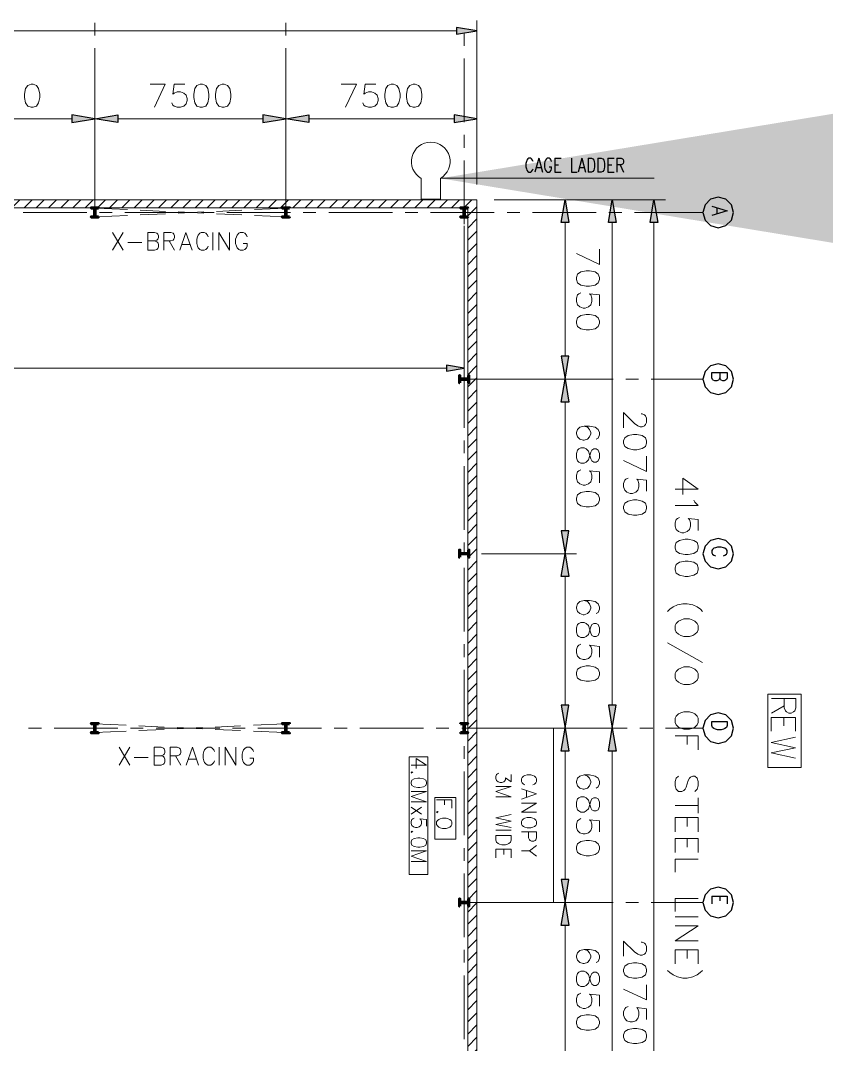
# Model space of a CAD drawing. Header units: millimetres. Extents: x 656141 to 1304589, y -54663 to 110742.
# Drawn here: x 1169545.4 to 1169603.7, y -13967 to -13892.9 of the extents above; entities that cross this region are included whole.
import ezdxf

# ---------------------------------------------------------------- set-up
doc = ezdxf.new("R2010")
doc.units = ezdxf.units.MM
doc.header["$LTSCALE"] = 0.35
doc.header["$MEASUREMENT"] = 0
doc.linetypes.add('CONTIN', pattern=[0, 0, 0])
doc.layers.get('0').update_dxf_attribs({"linetype": 'CONTIN'})
doc.styles.add('SIMPLEX', font='simplex.shx', dxfattribs={"width": 0.8})
doc.dimstyles.new('FOR D', dxfattribs={"dimscale": 114, "dimtxt": 2, "dimasz": 2, "dimexe": 1, "dimexo": 1, "dimgap": 1, "dimtad": 1, "dimdec": 0, "dimzin": 0, "dimdsep": 46, "dimtxsty": 'SIMPLEX', "dimcen": 1, "dimclrd": 6, "dimclre": 6, "dimclrt": 7, "dimadec": 0, "dimazin": 0, "dimtfac": 1, "dimtdec": 0, "dimtofl": 0, "dimtmove": 0, "dimatfit": 3, "dimfxl": 1, "dimtolj": 1, "dimtzin": 0, "dimlwd": 0, "dimlwe": 0, "dimarcsym": 1})

# ---------------------------------------------------------------- blocks, each defined once
blk = doc.blocks.new('5555')
at = {"color": 0, "ltscale": 0.1}
blk.add_line((1167049, -13571), (1167049, -14021), dxfattribs=at)
at = {"lineweight": 0}
for points in [[(1167542, -13571), (1167049, -13571)], [(1167542, -14021), (1167049, -14021)]]:
    blk.add_lwpolyline(points, dxfattribs=at)
at = {"color": 7, "lineweight": 0}
blk.add_arc((1167937, -13796), 455, 209.6371, 150.3629, dxfattribs=at)

msp = doc.modelspace()

# ---------------------------------------------------------------- hatches: boundary and pattern name
for points in [[(1169576.936, -13893.388), (1169576.936, -13893.88), (1169578.41, -13893.634)], [(1169549.103, -13899.717), (1169549.103, -13900.27), (1169550.762, -13899.994)], [(1169552.421, -13899.717), (1169552.421, -13900.27), (1169550.762, -13899.994)], [(1169562.927, -13899.717), (1169562.927, -13900.27), (1169564.586, -13899.994)], [(1169566.245, -13899.717), (1169566.245, -13900.27), (1169564.586, -13899.994)], [(1169576.751, -13899.717), (1169576.751, -13900.27), (1169578.41, -13899.994)], [(1169585.058, -13907.516), (1169584.505, -13907.516), (1169584.782, -13905.857)], [(1169588.472, -13907.516), (1169587.919, -13907.516), (1169588.196, -13905.857)], [(1169591.492, -13907.516), (1169590.939, -13907.516), (1169591.215, -13905.857)], [(1169585.058, -13917.193), (1169584.505, -13917.193), (1169584.782, -13918.852)], [(1169576.198, -13917.842), (1169576.198, -13918.272), (1169577.488, -13918.057)], [(1169585.058, -13920.511), (1169584.505, -13920.511), (1169584.782, -13918.852)], [(1169585.058, -13929.819), (1169584.505, -13929.819), (1169584.782, -13931.478)], [(1169585.058, -13933.137), (1169584.505, -13933.137), (1169584.782, -13931.478)], [(1169585.058, -13942.445), (1169584.505, -13942.445), (1169584.782, -13944.104)], [(1169588.472, -13942.445), (1169587.919, -13942.445), (1169588.196, -13944.104)], [(1169585.058, -13945.763), (1169584.505, -13945.763), (1169584.782, -13944.104)], [(1169588.472, -13945.763), (1169587.919, -13945.763), (1169588.196, -13944.104)], [(1169585.058, -13955.071), (1169584.505, -13955.071), (1169584.782, -13956.73)], [(1169585.058, -13958.389), (1169584.505, -13958.389), (1169584.782, -13956.73)]]:
    msp.add_hatch(color=3).paths.add_polyline_path(points)
at = {"linetype": 'Continuous', "lineweight": 5}
h = msp.add_hatch(dxfattribs=at)
h.set_pattern_fill('ANSI31', color=1, scale=5)
h.set_pattern_definition([(45, (-9.3609, 21.41405), (-0.44194173824, 0.44194173824), [])])
h.paths.add_polyline_path([(1169412.521, -13905.857), (1169578.41, -13905.857), (1169578.41, -13982.351), (1169346.165, -13982.351), (1169346.165, -13942.722), (1169412.521, -13942.722)])
h.paths.add_polyline_path([(1169413.182, -13906.436), (1169577.749, -13906.436), (1169577.749, -13981.772), (1169346.826, -13981.772), (1169346.826, -13943.762), (1169413.182, -13943.762)], flags=16)

# ---------------------------------------------------------------- linework, layer by layer
at = {"color": 8, "linetype": 'Continuous', "lineweight": 9}
for p, q in [((1169550.762, -13893.049), (1169550.762, -13893.971)), ((1169564.586, -13893.049), (1169564.586, -13893.971)), ((1169577.488, -13893.799), (1169577.488, -13894.721)), ((1169550.762, -13894.892), (1169550.762, -13899.5)), ((1169564.586, -13894.892), (1169564.586, -13899.5)), ((1169577.488, -13895.643), (1169577.488, -13900.251)), ((1169550.762, -13900.422), (1169550.762, -13901.343)), ((1169564.586, -13900.422), (1169564.586, -13901.343)), ((1169577.488, -13901.172), (1169577.488, -13902.094)), ((1169550.762, -13902.265), (1169550.762, -13907.121)), ((1169564.586, -13902.265), (1169564.586, -13907.121)), ((1169577.488, -13903.015), (1169577.488, -13907.623)), ((1169545.565, -13906.779), (1169550.173, -13906.779)), ((1169551.095, -13906.779), (1169552.017, -13906.779)), ((1169552.938, -13906.779), (1169557.546, -13906.779)), ((1169558.468, -13906.779), (1169559.39, -13906.779)), ((1169560.311, -13906.779), (1169564.919, -13906.779)), ((1169565.841, -13906.779), (1169566.762, -13906.779)), ((1169567.684, -13906.779), (1169572.292, -13906.779)), ((1169573.214, -13906.779), (1169574.135, -13906.779)), ((1169575.057, -13906.779), (1169579.665, -13906.779)), ((1169580.587, -13906.779), (1169581.508, -13906.779)), ((1169582.43, -13906.779), (1169587.038, -13906.779)), ((1169587.959, -13906.779), (1169588.881, -13906.779)), ((1169589.803, -13906.779), (1169594.763, -13906.779)), ((1169577.488, -13908.545), (1169577.488, -13909.467)), ((1169577.488, -13910.388), (1169577.488, -13914.996)), ((1169577.488, -13915.918), (1169577.488, -13916.84)), ((1169577.488, -13917.761), (1169577.488, -13922.369)), ((1169577.146, -13918.852), (1169580.886, -13918.852)), ((1169581.807, -13918.852), (1169582.729, -13918.852)), ((1169583.65, -13918.852), (1169588.258, -13918.852)), ((1169589.18, -13918.852), (1169590.102, -13918.852)), ((1169591.023, -13918.852), (1169594.763, -13918.852)), ((1169577.488, -13923.291), (1169577.488, -13924.212)), ((1169577.488, -13925.134), (1169577.488, -13929.742)), ((1169577.488, -13930.664), (1169577.488, -13931.585)), ((1169577.488, -13932.507), (1169577.488, -13937.115)), ((1169577.488, -13938.037), (1169577.488, -13938.958)), ((1169577.488, -13939.88), (1169577.488, -13944.488)), ((1169564.586, -13943.762), (1169564.586, -13944.447)), ((1169577.488, -13945.409), (1169577.488, -13946.331)), ((1169577.488, -13947.253), (1169577.488, -13951.861)), ((1169577.488, -13952.782), (1169577.488, -13953.704)), ((1169577.488, -13954.626), (1169577.488, -13959.234)), ((1169577.146, -13956.73), (1169580.886, -13956.73)), ((1169581.807, -13956.73), (1169582.729, -13956.73)), ((1169583.65, -13956.73), (1169588.258, -13956.73)), ((1169589.18, -13956.73), (1169590.102, -13956.73)), ((1169591.023, -13956.73), (1169594.763, -13956.73)), ((1169577.488, -13960.155), (1169577.488, -13961.077)), ((1169577.488, -13961.998), (1169577.488, -13966.606))]:
    msp.add_line(p, q, dxfattribs=at)
at = {"color": 3, "linetype": 'Continuous', "lineweight": 5}
for p, q in [((1169578.41, -13904.751), (1169578.41, -13892.897)), ((1169576.936, -13893.634), (1169413.995, -13893.633)), ((1169550.762, -13905.535), (1169550.762, -13899.164)), ((1169550.762, -13905.535), (1169550.762, -13899.164)), ((1169564.586, -13905.535), (1169564.586, -13899.164)), ((1169564.586, -13905.535), (1169564.586, -13899.164)), ((1169578.41, -13904.613), (1169578.41, -13899.164)), ((1169549.103, -13899.994), (1169538.597, -13899.994)), ((1169562.927, -13899.994), (1169552.421, -13899.994)), ((1169576.751, -13899.994), (1169566.245, -13899.994)), ((1169579.654, -13905.857), (1169585.611, -13905.857)), ((1169579.654, -13905.857), (1169592.045, -13905.857)), ((1169579.654, -13905.857), (1169589.025, -13905.857)), ((1169577.488, -13907.747), (1169577.488, -13918.702)), ((1169584.782, -13907.516), (1169584.782, -13917.193)), ((1169588.196, -13907.516), (1169588.196, -13942.445)), ((1169591.215, -13980.692), (1169591.215, -13907.516)), ((1169576.198, -13918.057), (1169516.003, -13918.057)), ((1169578.733, -13918.852), (1169585.611, -13918.852)), ((1169578.733, -13918.852), (1169585.611, -13918.852)), ((1169584.782, -13920.511), (1169584.782, -13929.819)), ((1169578.733, -13931.478), (1169585.611, -13931.478)), ((1169578.733, -13931.478), (1169585.611, -13931.478)), ((1169584.782, -13933.137), (1169584.782, -13942.445)), ((1169578.733, -13944.104), (1169585.611, -13944.104)), ((1169578.733, -13944.104), (1169585.611, -13944.104)), ((1169579.654, -13944.104), (1169589.025, -13944.104)), ((1169579.654, -13944.104), (1169589.025, -13944.104)), ((1169584.782, -13945.763), (1169584.782, -13955.071)), ((1169588.196, -13945.763), (1169588.196, -13980.692)), ((1169578.733, -13956.73), (1169585.611, -13956.73)), ((1169578.733, -13956.73), (1169585.611, -13956.73)), ((1169584.782, -13958.389), (1169584.782, -13967.697))]:
    msp.add_line(p, q, dxfattribs=at)
at = {"color": 7, "linetype": 'Continuous', "lineweight": 5}
for p, q in [((1169412.521, -13905.857), (1169578.41, -13905.857)), ((1169578.41, -13905.857), (1169578.41, -13982.351))]:
    msp.add_line(p, q, dxfattribs=at)
at = {"color": 4, "linetype": 'Continuous', "lineweight": 5}
for p, q in [((1169553.117, -13906.572), (1169550.854, -13906.467)), ((1169562.323, -13906.572), (1169564.586, -13906.467)), ((1169550.854, -13907.106), (1169553.117, -13907.001)), ((1169555.879, -13906.701), (1169554.038, -13906.615)), ((1169554.038, -13906.958), (1169555.879, -13906.872)), ((1169556.799, -13906.829), (1169558.641, -13906.744)), ((1169558.641, -13906.829), (1169556.799, -13906.744)), ((1169559.561, -13906.701), (1169561.402, -13906.615)), ((1169561.402, -13906.958), (1169559.561, -13906.872)), ((1169564.586, -13907.106), (1169562.323, -13907.001)), ((1169553.025, -13943.897), (1169550.762, -13943.792)), ((1169550.762, -13944.431), (1169553.025, -13944.326)), ((1169555.787, -13944.026), (1169553.945, -13943.94)), ((1169553.945, -13944.283), (1169555.787, -13944.197)), ((1169558.548, -13944.155), (1169556.707, -13944.069)), ((1169556.707, -13944.155), (1169558.548, -13944.069)), ((1169559.469, -13944.026), (1169561.31, -13943.94)), ((1169561.31, -13944.283), (1169559.469, -13944.197)), ((1169562.231, -13943.897), (1169564.494, -13943.792)), ((1169564.494, -13944.431), (1169562.231, -13944.326))]:
    msp.add_line(p, q, dxfattribs=at)
at = {"color": 3, "linetype": 'Continuous', "lineweight": 25}
for p, q in [((1169595.772, -13906.45), (1169595.772, -13906.871)), ((1169595.403, -13956.275), (1169595.403, -13956.822)), ((1169595.983, -13956.275), (1169595.983, -13956.612))]:
    msp.add_line(p, q, dxfattribs=at)
at = {"color": 6, "linetype": 'Continuous', "lineweight": 53}
for p, q in [((1169550.743, -13906.779), (1169550.781, -13906.779)), ((1169564.567, -13906.779), (1169564.605, -13906.779)), ((1169577.47, -13906.779), (1169577.507, -13906.779)), ((1169577.488, -13918.833), (1169577.488, -13918.871)), ((1169577.488, -13931.459), (1169577.488, -13931.497)), ((1169550.743, -13944.104), (1169550.781, -13944.104)), ((1169564.567, -13944.104), (1169564.605, -13944.104)), ((1169577.507, -13944.104), (1169577.47, -13944.104)), ((1169577.488, -13956.711), (1169577.488, -13956.749))]:
    msp.add_line(p, q, dxfattribs=at)
at = {"color": 4, "linetype": 'Continuous', "lineweight": 15}
for p, q in [((1169552.047, -13909.52), (1169552.821, -13908.23)), ((1169552.047, -13908.23), (1169552.821, -13909.52)), ((1169559.291, -13909.52), (1169559.291, -13908.23)), ((1169553.153, -13908.967), (1169554.148, -13908.967)), ((1169556.139, -13908.844), (1169556.526, -13909.52)), ((1169557.079, -13909.09), (1169557.632, -13909.09)), ((1169552.511, -13946.781), (1169553.285, -13945.491)), ((1169552.511, -13945.491), (1169553.285, -13946.781)), ((1169559.755, -13946.781), (1169559.755, -13945.491)), ((1169553.617, -13946.228), (1169554.612, -13946.228)), ((1169556.603, -13946.105), (1169556.99, -13946.781)), ((1169557.543, -13946.351), (1169558.096, -13946.351))]:
    msp.add_line(p, q, dxfattribs=at)
at = {"color": 2, "linetype": 'Continuous', "lineweight": 5}
for p, q in [((1169594.415, -13926.804), (1169592.756, -13926.804)), ((1169594.731, -13939.364), (1169592.203, -13937.943)), ((1169593.625, -13944.657), (1169593.625, -13945.289)), ((1169594.414, -13949.16), (1169594.414, -13950.266)), ((1169594.414, -13949.713), (1169592.756, -13949.713)), ((1169592.756, -13950.582), (1169592.756, -13951.609)), ((1169593.624, -13950.582), (1169593.624, -13951.214)), ((1169592.756, -13952.083), (1169592.756, -13953.11)), ((1169593.624, -13952.083), (1169593.624, -13952.715)), ((1169592.756, -13957.77), (1169594.414, -13957.77)), ((1169592.755, -13960.14), (1169592.755, -13961.167)), ((1169593.624, -13960.14), (1169593.624, -13960.772))]:
    msp.add_line(p, q, dxfattribs=at)
at = {"color": 2, "linetype": 'Continuous', "lineweight": 15}
for p, q in [((1169600.648, -13942.484), (1169599.726, -13943.012)), ((1169599.703, -13943.332), (1169599.703, -13944.313)), ((1169600.624, -13943.332), (1169600.624, -13943.936))]:
    msp.add_line(p, q, dxfattribs=at)
at = {"color": 1, "linetype": 'Continuous', "lineweight": 9}
for p, q in [((1169545.969, -13944.104), (1169546.891, -13944.104)), ((1169547.812, -13944.104), (1169552.421, -13944.104)), ((1169553.342, -13944.104), (1169554.264, -13944.104)), ((1169555.185, -13944.104), (1169559.793, -13944.104)), ((1169560.715, -13944.104), (1169561.637, -13944.104)), ((1169562.558, -13944.104), (1169567.166, -13944.104)), ((1169568.088, -13944.104), (1169569.009, -13944.104)), ((1169569.931, -13944.104), (1169574.539, -13944.104)), ((1169575.461, -13944.104), (1169576.382, -13944.104)), ((1169577.304, -13944.104), (1169581.912, -13944.104)), ((1169582.834, -13944.104), (1169583.755, -13944.104)), ((1169584.677, -13944.104), (1169589.285, -13944.104)), ((1169590.206, -13944.104), (1169591.128, -13944.104)), ((1169592.05, -13944.104), (1169594.763, -13944.104))]:
    msp.add_line(p, q, dxfattribs=at)
at = {"color": 240, "linetype": 'Continuous', "lineweight": 5, "true_color": 0xed1f24}
for p, q in [((1169574.759, -13946.786), (1169573.653, -13946.786)), ((1169581.99, -13948.629), (1169581.99, -13949.103)), ((1169576.071, -13949.285), (1169576.071, -13949.664)), ((1169573.653, -13949.819), (1169574.39, -13950.341)), ((1169573.653, -13950.341), (1169574.39, -13949.819)), ((1169579.778, -13951.497), (1169580.884, -13951.497)), ((1169579.778, -13952.871), (1169579.778, -13953.487)), ((1169580.357, -13952.871), (1169580.357, -13953.251)), ((1169582.201, -13952.99), (1169581.621, -13952.99))]:
    msp.add_line(p, q, dxfattribs=at)
at = {"color": 3, "linetype": 'Continuous', "lineweight": -2}
for points in [[(1169576.936, -13893.388), (1169576.936, -13893.88), (1169578.41, -13893.634)], [(1169549.103, -13899.717), (1169549.103, -13900.27), (1169550.762, -13899.994)], [(1169552.421, -13899.717), (1169552.421, -13900.27), (1169550.762, -13899.994)], [(1169562.927, -13899.717), (1169562.927, -13900.27), (1169564.586, -13899.994)], [(1169566.245, -13899.717), (1169566.245, -13900.27), (1169564.586, -13899.994)], [(1169576.751, -13899.717), (1169576.751, -13900.27), (1169578.41, -13899.994)], [(1169585.058, -13907.516), (1169584.505, -13907.516), (1169584.782, -13905.857)], [(1169588.472, -13907.516), (1169587.919, -13907.516), (1169588.196, -13905.857)], [(1169591.492, -13907.516), (1169590.939, -13907.516), (1169591.215, -13905.857)], [(1169585.058, -13917.193), (1169584.505, -13917.193), (1169584.782, -13918.852)], [(1169576.198, -13917.842), (1169576.198, -13918.272), (1169577.488, -13918.057)], [(1169585.058, -13920.511), (1169584.505, -13920.511), (1169584.782, -13918.852)], [(1169585.058, -13929.819), (1169584.505, -13929.819), (1169584.782, -13931.478)], [(1169585.058, -13933.137), (1169584.505, -13933.137), (1169584.782, -13931.478)], [(1169585.058, -13942.445), (1169584.505, -13942.445), (1169584.782, -13944.104)], [(1169588.472, -13942.445), (1169587.919, -13942.445), (1169588.196, -13944.104)], [(1169585.058, -13945.763), (1169584.505, -13945.763), (1169584.782, -13944.104)], [(1169588.472, -13945.763), (1169587.919, -13945.763), (1169588.196, -13944.104)], [(1169585.058, -13955.071), (1169584.505, -13955.071), (1169584.782, -13956.73)], [(1169585.058, -13958.389), (1169584.505, -13958.389), (1169584.782, -13956.73)]]:
    msp.add_lwpolyline(points, close=True, dxfattribs=at)
at = {"color": 2, "linetype": 'Continuous', "lineweight": 5}
for points in [[(1169546.141, -13897.505), (1169545.904, -13897.584), (1169545.746, -13897.821), (1169545.667, -13898.216), (1169545.667, -13898.453), (1169545.746, -13898.848), (1169545.904, -13899.085), (1169546.141, -13899.164), (1169546.299, -13899.164), (1169546.536, -13899.085), (1169546.694, -13898.848), (1169546.773, -13898.453), (1169546.773, -13898.216), (1169546.694, -13897.821), (1169546.536, -13897.584), (1169546.299, -13897.505)], [(1169558.385, -13897.505), (1169558.148, -13897.584), (1169557.99, -13897.821), (1169557.911, -13898.216), (1169557.911, -13898.453), (1169557.99, -13898.848), (1169558.148, -13899.085), (1169558.385, -13899.164), (1169558.543, -13899.164), (1169558.78, -13899.085), (1169558.938, -13898.848), (1169559.017, -13898.453), (1169559.017, -13898.216), (1169558.938, -13897.821), (1169558.78, -13897.584), (1169558.543, -13897.505)], [(1169559.965, -13897.505), (1169559.728, -13897.584), (1169559.57, -13897.821), (1169559.491, -13898.216), (1169559.491, -13898.453), (1169559.57, -13898.848), (1169559.728, -13899.085), (1169559.965, -13899.164), (1169560.123, -13899.164), (1169560.36, -13899.085), (1169560.518, -13898.848), (1169560.597, -13898.453), (1169560.597, -13898.216), (1169560.518, -13897.821), (1169560.36, -13897.584), (1169560.123, -13897.505)], [(1169572.209, -13897.505), (1169571.972, -13897.584), (1169571.814, -13897.821), (1169571.735, -13898.216), (1169571.735, -13898.453), (1169571.814, -13898.848), (1169571.972, -13899.085), (1169572.209, -13899.164), (1169572.367, -13899.164), (1169572.604, -13899.085), (1169572.762, -13898.848), (1169572.841, -13898.453), (1169572.841, -13898.216), (1169572.762, -13897.821), (1169572.604, -13897.584), (1169572.367, -13897.505)], [(1169573.789, -13897.505), (1169573.552, -13897.584), (1169573.394, -13897.821), (1169573.315, -13898.216), (1169573.315, -13898.453), (1169573.394, -13898.848), (1169573.552, -13899.085), (1169573.789, -13899.164), (1169573.947, -13899.164), (1169574.184, -13899.085), (1169574.342, -13898.848), (1169574.421, -13898.453), (1169574.421, -13898.216), (1169574.342, -13897.821), (1169574.184, -13897.584), (1169573.947, -13897.505)], [(1169587.27, -13911.486), (1169587.191, -13911.249), (1169586.954, -13911.091), (1169586.559, -13911.012), (1169586.322, -13911.012), (1169585.927, -13911.091), (1169585.69, -13911.249), (1169585.611, -13911.486), (1169585.611, -13911.644), (1169585.69, -13911.881), (1169585.927, -13912.039), (1169586.322, -13912.118), (1169586.559, -13912.118), (1169586.954, -13912.039), (1169587.191, -13911.881), (1169587.27, -13911.644)], [(1169587.27, -13914.646), (1169587.191, -13914.409), (1169586.954, -13914.251), (1169586.559, -13914.172), (1169586.322, -13914.172), (1169585.927, -13914.251), (1169585.69, -13914.409), (1169585.611, -13914.646), (1169585.611, -13914.804), (1169585.69, -13915.041), (1169585.927, -13915.199), (1169586.322, -13915.278), (1169586.559, -13915.278), (1169586.954, -13915.199), (1169587.191, -13915.041), (1169587.27, -13914.804)], [(1169590.684, -13923.322), (1169590.605, -13923.085), (1169590.368, -13922.927), (1169589.973, -13922.848), (1169589.736, -13922.848), (1169589.341, -13922.927), (1169589.104, -13923.085), (1169589.025, -13923.322), (1169589.025, -13923.48), (1169589.104, -13923.717), (1169589.341, -13923.875), (1169589.736, -13923.954), (1169589.973, -13923.954), (1169590.368, -13923.875), (1169590.605, -13923.717), (1169590.684, -13923.48)], [(1169587.27, -13924.217), (1169587.191, -13923.98), (1169587.033, -13923.901), (1169586.875, -13923.901), (1169586.717, -13923.98), (1169586.638, -13924.138), (1169586.559, -13924.454), (1169586.48, -13924.691), (1169586.322, -13924.849), (1169586.164, -13924.928), (1169585.927, -13924.928), (1169585.769, -13924.849), (1169585.69, -13924.77), (1169585.611, -13924.533), (1169585.611, -13924.217), (1169585.69, -13923.98), (1169585.769, -13923.901), (1169585.927, -13923.822), (1169586.164, -13923.822), (1169586.322, -13923.901), (1169586.48, -13924.059), (1169586.559, -13924.296), (1169586.638, -13924.612), (1169586.717, -13924.77), (1169586.875, -13924.849), (1169587.033, -13924.849), (1169587.191, -13924.77), (1169587.27, -13924.533)], [(1169587.27, -13927.456), (1169587.191, -13927.219), (1169586.954, -13927.061), (1169586.559, -13926.982), (1169586.322, -13926.982), (1169585.927, -13927.061), (1169585.69, -13927.219), (1169585.611, -13927.456), (1169585.611, -13927.614), (1169585.69, -13927.851), (1169585.927, -13928.009), (1169586.322, -13928.088), (1169586.559, -13928.088), (1169586.954, -13928.009), (1169587.191, -13927.851), (1169587.27, -13927.614)], [(1169590.684, -13928.062), (1169590.605, -13927.825), (1169590.368, -13927.667), (1169589.973, -13927.588), (1169589.736, -13927.588), (1169589.341, -13927.667), (1169589.104, -13927.825), (1169589.025, -13928.062), (1169589.025, -13928.22), (1169589.104, -13928.456), (1169589.341, -13928.615), (1169589.736, -13928.693), (1169589.973, -13928.693), (1169590.368, -13928.615), (1169590.605, -13928.456), (1169590.684, -13928.22)], [(1169594.415, -13930.912), (1169594.336, -13930.675), (1169594.099, -13930.517), (1169593.704, -13930.438), (1169593.467, -13930.438), (1169593.072, -13930.517), (1169592.835, -13930.675), (1169592.756, -13930.912), (1169592.756, -13931.07), (1169592.835, -13931.307), (1169593.072, -13931.465), (1169593.467, -13931.544), (1169593.704, -13931.544), (1169594.099, -13931.465), (1169594.336, -13931.307), (1169594.415, -13931.07)], [(1169594.415, -13932.492), (1169594.336, -13932.255), (1169594.099, -13932.097), (1169593.704, -13932.018), (1169593.467, -13932.018), (1169593.072, -13932.097), (1169592.835, -13932.255), (1169592.756, -13932.492), (1169592.756, -13932.65), (1169592.835, -13932.887), (1169593.072, -13933.045), (1169593.467, -13933.124), (1169593.704, -13933.124), (1169594.099, -13933.045), (1169594.336, -13932.887), (1169594.415, -13932.65)], [(1169594.415, -13936.679), (1169594.336, -13936.521), (1169594.178, -13936.363), (1169594.02, -13936.284), (1169593.783, -13936.205), (1169593.388, -13936.205), (1169593.151, -13936.284), (1169592.993, -13936.363), (1169592.835, -13936.521), (1169592.756, -13936.679), (1169592.756, -13936.995), (1169592.835, -13937.153), (1169592.993, -13937.311), (1169593.151, -13937.39), (1169593.388, -13937.469), (1169593.783, -13937.469), (1169594.02, -13937.39), (1169594.178, -13937.311), (1169594.336, -13937.153), (1169594.415, -13936.995)], [(1169587.27, -13936.843), (1169587.191, -13936.606), (1169587.033, -13936.527), (1169586.875, -13936.527), (1169586.717, -13936.606), (1169586.638, -13936.764), (1169586.559, -13937.08), (1169586.48, -13937.317), (1169586.322, -13937.475), (1169586.164, -13937.554), (1169585.927, -13937.554), (1169585.769, -13937.475), (1169585.69, -13937.396), (1169585.611, -13937.159), (1169585.611, -13936.843), (1169585.69, -13936.606), (1169585.769, -13936.527), (1169585.927, -13936.448), (1169586.164, -13936.448), (1169586.322, -13936.527), (1169586.48, -13936.685), (1169586.559, -13936.922), (1169586.638, -13937.238), (1169586.717, -13937.396), (1169586.875, -13937.475), (1169587.033, -13937.475), (1169587.191, -13937.396), (1169587.27, -13937.159)], [(1169587.27, -13940.082), (1169587.191, -13939.845), (1169586.954, -13939.687), (1169586.559, -13939.608), (1169586.322, -13939.608), (1169585.927, -13939.687), (1169585.69, -13939.845), (1169585.611, -13940.082), (1169585.611, -13940.24), (1169585.69, -13940.477), (1169585.927, -13940.635), (1169586.322, -13940.714), (1169586.559, -13940.714), (1169586.954, -13940.635), (1169587.191, -13940.477), (1169587.27, -13940.24)], [(1169594.415, -13940.154), (1169594.336, -13939.996), (1169594.178, -13939.838), (1169594.02, -13939.759), (1169593.783, -13939.68), (1169593.388, -13939.68), (1169593.151, -13939.759), (1169592.993, -13939.838), (1169592.835, -13939.996), (1169592.756, -13940.154), (1169592.756, -13940.47), (1169592.835, -13940.628), (1169592.993, -13940.786), (1169593.151, -13940.865), (1169593.388, -13940.944), (1169593.783, -13940.944), (1169594.02, -13940.865), (1169594.178, -13940.786), (1169594.336, -13940.628), (1169594.415, -13940.47)], [(1169594.414, -13943.393), (1169594.336, -13943.235), (1169594.177, -13943.077), (1169594.02, -13942.998), (1169593.783, -13942.919), (1169593.388, -13942.919), (1169593.151, -13942.998), (1169592.993, -13943.077), (1169592.835, -13943.235), (1169592.756, -13943.393), (1169592.756, -13943.709), (1169592.835, -13943.867), (1169592.993, -13944.025), (1169593.151, -13944.104), (1169593.388, -13944.183), (1169593.783, -13944.183), (1169594.02, -13944.104), (1169594.177, -13944.025), (1169594.336, -13943.867), (1169594.414, -13943.709)], [(1169587.27, -13949.469), (1169587.191, -13949.232), (1169587.033, -13949.153), (1169586.875, -13949.153), (1169586.717, -13949.232), (1169586.638, -13949.39), (1169586.559, -13949.706), (1169586.48, -13949.943), (1169586.322, -13950.101), (1169586.164, -13950.18), (1169585.927, -13950.18), (1169585.769, -13950.101), (1169585.69, -13950.022), (1169585.611, -13949.785), (1169585.611, -13949.469), (1169585.69, -13949.232), (1169585.769, -13949.153), (1169585.927, -13949.074), (1169586.164, -13949.074), (1169586.322, -13949.153), (1169586.48, -13949.311), (1169586.559, -13949.548), (1169586.638, -13949.864), (1169586.717, -13950.022), (1169586.875, -13950.101), (1169587.033, -13950.101), (1169587.191, -13950.022), (1169587.27, -13949.785)], [(1169587.27, -13952.708), (1169587.191, -13952.471), (1169586.954, -13952.313), (1169586.559, -13952.234), (1169586.322, -13952.234), (1169585.927, -13952.313), (1169585.69, -13952.471), (1169585.611, -13952.708), (1169585.611, -13952.866), (1169585.69, -13953.103), (1169585.927, -13953.261), (1169586.322, -13953.34), (1169586.559, -13953.34), (1169586.954, -13953.261), (1169587.191, -13953.103), (1169587.27, -13952.866)], [(1169590.684, -13961.569), (1169590.605, -13961.332), (1169590.368, -13961.174), (1169589.973, -13961.095), (1169589.736, -13961.095), (1169589.341, -13961.174), (1169589.104, -13961.332), (1169589.025, -13961.569), (1169589.025, -13961.727), (1169589.104, -13961.964), (1169589.341, -13962.122), (1169589.736, -13962.201), (1169589.973, -13962.201), (1169590.368, -13962.122), (1169590.605, -13961.964), (1169590.684, -13961.727)], [(1169587.27, -13962.095), (1169587.191, -13961.858), (1169587.033, -13961.779), (1169586.875, -13961.779), (1169586.717, -13961.858), (1169586.638, -13962.016), (1169586.559, -13962.332), (1169586.48, -13962.569), (1169586.322, -13962.727), (1169586.164, -13962.806), (1169585.927, -13962.806), (1169585.769, -13962.727), (1169585.69, -13962.648), (1169585.611, -13962.411), (1169585.611, -13962.095), (1169585.69, -13961.858), (1169585.769, -13961.779), (1169585.927, -13961.7), (1169586.164, -13961.7), (1169586.322, -13961.779), (1169586.48, -13961.937), (1169586.559, -13962.174), (1169586.638, -13962.49), (1169586.717, -13962.648), (1169586.875, -13962.727), (1169587.033, -13962.727), (1169587.191, -13962.648), (1169587.27, -13962.411)], [(1169587.27, -13965.334), (1169587.191, -13965.097), (1169586.954, -13964.939), (1169586.559, -13964.86), (1169586.322, -13964.86), (1169585.927, -13964.939), (1169585.69, -13965.097), (1169585.611, -13965.334), (1169585.611, -13965.492), (1169585.69, -13965.729), (1169585.927, -13965.887), (1169586.322, -13965.966), (1169586.559, -13965.966), (1169586.954, -13965.887), (1169587.191, -13965.729), (1169587.27, -13965.492)], [(1169590.684, -13966.308), (1169590.605, -13966.071), (1169590.368, -13965.913), (1169589.973, -13965.834), (1169589.736, -13965.834), (1169589.341, -13965.913), (1169589.104, -13966.071), (1169589.025, -13966.308), (1169589.025, -13966.466), (1169589.104, -13966.703), (1169589.341, -13966.861), (1169589.736, -13966.94), (1169589.973, -13966.94), (1169590.368, -13966.861), (1169590.605, -13966.703), (1169590.684, -13966.466)]]:
    msp.add_lwpolyline(points, close=True, dxfattribs=at)
for points in [[(1169554.751, -13897.505), (1169555.857, -13897.505), (1169555.067, -13899.164)], [(1169557.279, -13897.505), (1169556.489, -13897.505), (1169556.41, -13898.216), (1169556.489, -13898.137), (1169556.726, -13898.058), (1169556.963, -13898.058), (1169557.2, -13898.137), (1169557.358, -13898.295), (1169557.437, -13898.532), (1169557.437, -13898.69), (1169557.358, -13898.927), (1169557.2, -13899.085), (1169556.963, -13899.164), (1169556.726, -13899.164), (1169556.489, -13899.085), (1169556.41, -13899.006), (1169556.331, -13898.848)], [(1169568.575, -13897.505), (1169569.681, -13897.505), (1169568.891, -13899.164)], [(1169571.103, -13897.505), (1169570.313, -13897.505), (1169570.234, -13898.216), (1169570.313, -13898.137), (1169570.55, -13898.058), (1169570.787, -13898.058), (1169571.024, -13898.137), (1169571.182, -13898.295), (1169571.261, -13898.532), (1169571.261, -13898.69), (1169571.182, -13898.927), (1169571.024, -13899.085), (1169570.787, -13899.164), (1169570.55, -13899.164), (1169570.313, -13899.085), (1169570.234, -13899.006), (1169570.155, -13898.848)], [(1169587.27, -13909.432), (1169587.27, -13910.538), (1169585.611, -13909.748)], [(1169587.27, -13913.54), (1169587.27, -13912.75), (1169586.559, -13912.671), (1169586.638, -13912.75), (1169586.717, -13912.987), (1169586.717, -13913.224), (1169586.638, -13913.461), (1169586.48, -13913.619), (1169586.243, -13913.698), (1169586.085, -13913.698), (1169585.848, -13913.619), (1169585.69, -13913.461), (1169585.611, -13913.224), (1169585.611, -13912.987), (1169585.69, -13912.75), (1169585.769, -13912.671), (1169585.927, -13912.592)], [(1169590.289, -13921.347), (1169590.368, -13921.347), (1169590.526, -13921.426), (1169590.605, -13921.505), (1169590.684, -13921.663), (1169590.684, -13921.979), (1169590.605, -13922.137), (1169590.526, -13922.216), (1169590.368, -13922.295), (1169590.21, -13922.295), (1169590.052, -13922.216), (1169589.815, -13922.058), (1169589.025, -13921.268), (1169589.025, -13922.374)], [(1169587.033, -13923.19), (1169587.191, -13923.111), (1169587.27, -13922.874), (1169587.27, -13922.716), (1169587.191, -13922.479), (1169586.954, -13922.321), (1169586.559, -13922.242), (1169586.164, -13922.242), (1169585.848, -13922.321), (1169585.69, -13922.479), (1169585.611, -13922.716), (1169585.611, -13922.795), (1169585.69, -13923.032), (1169585.848, -13923.19), (1169586.085, -13923.269), (1169586.164, -13923.269), (1169586.401, -13923.19), (1169586.559, -13923.032), (1169586.638, -13922.795), (1169586.638, -13922.716), (1169586.559, -13922.479), (1169586.401, -13922.321), (1169586.164, -13922.242)], [(1169590.684, -13924.428), (1169590.684, -13925.534), (1169589.025, -13924.744)], [(1169587.27, -13926.35), (1169587.27, -13925.56), (1169586.559, -13925.481), (1169586.638, -13925.56), (1169586.717, -13925.797), (1169586.717, -13926.034), (1169586.638, -13926.271), (1169586.48, -13926.429), (1169586.243, -13926.508), (1169586.085, -13926.508), (1169585.848, -13926.429), (1169585.69, -13926.271), (1169585.611, -13926.034), (1169585.611, -13925.797), (1169585.69, -13925.56), (1169585.769, -13925.481), (1169585.927, -13925.402)], [(1169590.684, -13926.956), (1169590.684, -13926.166), (1169589.973, -13926.087), (1169590.052, -13926.166), (1169590.131, -13926.403), (1169590.131, -13926.64), (1169590.052, -13926.877), (1169589.894, -13927.035), (1169589.657, -13927.114), (1169589.499, -13927.114), (1169589.262, -13927.035), (1169589.104, -13926.877), (1169589.025, -13926.64), (1169589.025, -13926.403), (1169589.104, -13926.166), (1169589.183, -13926.087), (1169589.341, -13926.008)], [(1169594.415, -13926.804), (1169593.309, -13926.014), (1169593.309, -13927.199)], [(1169594.099, -13927.594), (1169594.178, -13927.752), (1169594.415, -13927.989), (1169592.756, -13927.989)], [(1169594.415, -13929.806), (1169594.415, -13929.016), (1169593.704, -13928.937), (1169593.783, -13929.016), (1169593.862, -13929.253), (1169593.862, -13929.49), (1169593.783, -13929.727), (1169593.625, -13929.885), (1169593.388, -13929.964), (1169593.23, -13929.964), (1169592.993, -13929.885), (1169592.835, -13929.727), (1169592.756, -13929.49), (1169592.756, -13929.253), (1169592.835, -13929.016), (1169592.914, -13928.937), (1169593.072, -13928.858)], [(1169587.033, -13935.816), (1169587.191, -13935.737), (1169587.27, -13935.5), (1169587.27, -13935.342), (1169587.191, -13935.105), (1169586.954, -13934.947), (1169586.559, -13934.868), (1169586.164, -13934.868), (1169585.848, -13934.947), (1169585.69, -13935.105), (1169585.611, -13935.342), (1169585.611, -13935.421), (1169585.69, -13935.658), (1169585.848, -13935.816), (1169586.085, -13935.895), (1169586.164, -13935.895), (1169586.401, -13935.816), (1169586.559, -13935.658), (1169586.638, -13935.421), (1169586.638, -13935.342), (1169586.559, -13935.105), (1169586.401, -13934.947), (1169586.164, -13934.868)], [(1169594.731, -13935.652), (1169594.573, -13935.494), (1169594.336, -13935.336), (1169594.02, -13935.178), (1169593.625, -13935.099), (1169593.309, -13935.099), (1169592.914, -13935.178), (1169592.598, -13935.336), (1169592.361, -13935.494), (1169592.203, -13935.652)], [(1169587.27, -13938.976), (1169587.27, -13938.186), (1169586.559, -13938.107), (1169586.638, -13938.186), (1169586.717, -13938.423), (1169586.717, -13938.66), (1169586.638, -13938.897), (1169586.48, -13939.055), (1169586.243, -13939.134), (1169586.085, -13939.134), (1169585.848, -13939.055), (1169585.69, -13938.897), (1169585.611, -13938.66), (1169585.611, -13938.423), (1169585.69, -13938.186), (1169585.769, -13938.107), (1169585.927, -13938.028)], [(1169592.756, -13944.657), (1169594.414, -13944.657), (1169594.414, -13945.684)], [(1169587.033, -13948.442), (1169587.191, -13948.363), (1169587.27, -13948.126), (1169587.27, -13947.968), (1169587.191, -13947.731), (1169586.954, -13947.573), (1169586.559, -13947.494), (1169586.164, -13947.494), (1169585.848, -13947.573), (1169585.69, -13947.731), (1169585.611, -13947.968), (1169585.611, -13948.047), (1169585.69, -13948.284), (1169585.848, -13948.442), (1169586.085, -13948.521), (1169586.164, -13948.521), (1169586.401, -13948.442), (1169586.559, -13948.284), (1169586.638, -13948.047), (1169586.638, -13947.968), (1169586.559, -13947.731), (1169586.401, -13947.573), (1169586.164, -13947.494)], [(1169594.177, -13948.686), (1169594.335, -13948.528), (1169594.414, -13948.291), (1169594.414, -13947.975), (1169594.335, -13947.738), (1169594.177, -13947.58), (1169594.019, -13947.58), (1169593.862, -13947.659), (1169593.782, -13947.738), (1169593.704, -13947.896), (1169593.546, -13948.37), (1169593.467, -13948.528), (1169593.388, -13948.607), (1169593.23, -13948.686), (1169592.993, -13948.686), (1169592.835, -13948.528), (1169592.756, -13948.291), (1169592.756, -13947.975), (1169592.835, -13947.738), (1169592.993, -13947.58)], [(1169587.27, -13951.602), (1169587.27, -13950.812), (1169586.559, -13950.733), (1169586.638, -13950.812), (1169586.717, -13951.049), (1169586.717, -13951.286), (1169586.638, -13951.523), (1169586.48, -13951.681), (1169586.243, -13951.76), (1169586.085, -13951.76), (1169585.848, -13951.681), (1169585.69, -13951.523), (1169585.611, -13951.286), (1169585.611, -13951.049), (1169585.69, -13950.812), (1169585.769, -13950.733), (1169585.927, -13950.654)], [(1169592.756, -13950.582), (1169594.414, -13950.582), (1169594.414, -13951.609)], [(1169592.756, -13952.083), (1169594.414, -13952.083), (1169594.414, -13953.11)], [(1169594.414, -13953.584), (1169592.756, -13953.584), (1169592.756, -13954.532)], [(1169594.414, -13956.427), (1169592.756, -13956.427), (1169592.756, -13957.375)], [(1169592.756, -13958.402), (1169594.414, -13958.402), (1169592.755, -13959.508), (1169594.414, -13959.508)], [(1169590.289, -13959.594), (1169590.368, -13959.594), (1169590.526, -13959.673), (1169590.605, -13959.752), (1169590.684, -13959.91), (1169590.684, -13960.226), (1169590.605, -13960.384), (1169590.526, -13960.463), (1169590.368, -13960.542), (1169590.21, -13960.542), (1169590.052, -13960.463), (1169589.815, -13960.305), (1169589.025, -13959.515), (1169589.025, -13960.621)], [(1169587.033, -13961.068), (1169587.191, -13960.989), (1169587.27, -13960.752), (1169587.27, -13960.594), (1169587.191, -13960.357), (1169586.954, -13960.199), (1169586.559, -13960.12), (1169586.164, -13960.12), (1169585.848, -13960.199), (1169585.69, -13960.357), (1169585.611, -13960.594), (1169585.611, -13960.673), (1169585.69, -13960.91), (1169585.848, -13961.068), (1169586.085, -13961.147), (1169586.164, -13961.147), (1169586.401, -13961.068), (1169586.559, -13960.91), (1169586.638, -13960.673), (1169586.638, -13960.594), (1169586.559, -13960.357), (1169586.401, -13960.199), (1169586.164, -13960.12)], [(1169592.755, -13960.14), (1169594.414, -13960.14), (1169594.414, -13961.167)], [(1169594.73, -13961.641), (1169594.572, -13961.799), (1169594.335, -13961.957), (1169594.019, -13962.115), (1169593.624, -13962.194), (1169593.308, -13962.194), (1169592.913, -13962.115), (1169592.598, -13961.957), (1169592.361, -13961.799), (1169592.203, -13961.641)], [(1169590.684, -13962.675), (1169590.684, -13963.78), (1169589.025, -13962.99)], [(1169587.27, -13964.228), (1169587.27, -13963.438), (1169586.559, -13963.359), (1169586.638, -13963.438), (1169586.717, -13963.675), (1169586.717, -13963.912), (1169586.638, -13964.149), (1169586.48, -13964.307), (1169586.243, -13964.386), (1169586.085, -13964.386), (1169585.848, -13964.307), (1169585.69, -13964.149), (1169585.611, -13963.912), (1169585.611, -13963.675), (1169585.69, -13963.438), (1169585.769, -13963.359), (1169585.927, -13963.28)], [(1169590.684, -13965.202), (1169590.684, -13964.412), (1169589.973, -13964.333), (1169590.052, -13964.412), (1169590.131, -13964.649), (1169590.131, -13964.886), (1169590.052, -13965.123), (1169589.894, -13965.281), (1169589.657, -13965.36), (1169589.499, -13965.36), (1169589.262, -13965.281), (1169589.104, -13965.123), (1169589.025, -13964.886), (1169589.025, -13964.649), (1169589.104, -13964.412), (1169589.183, -13964.333), (1169589.341, -13964.254)]]:
    msp.add_lwpolyline(points, dxfattribs=at)
at = {"color": 1, "linetype": 'Continuous', "lineweight": 25}
for points in [[(1169595.869, -13907.885), (1169596.422, -13907.737), (1169596.826, -13907.332), (1169596.975, -13906.779), (1169596.826, -13906.226), (1169596.422, -13905.821), (1169595.869, -13905.673), (1169595.316, -13905.821), (1169594.911, -13906.226), (1169594.763, -13906.779), (1169594.911, -13907.332), (1169595.316, -13907.737)], [(1169595.869, -13919.958), (1169596.422, -13919.81), (1169596.826, -13919.405), (1169596.975, -13918.852), (1169596.826, -13918.299), (1169596.422, -13917.894), (1169595.869, -13917.746), (1169595.316, -13917.894), (1169594.911, -13918.299), (1169594.763, -13918.852), (1169594.911, -13919.405), (1169595.316, -13919.81)], [(1169595.869, -13932.584), (1169596.422, -13932.436), (1169596.826, -13932.031), (1169596.975, -13931.478), (1169596.826, -13930.925), (1169596.422, -13930.52), (1169595.869, -13930.372), (1169595.316, -13930.52), (1169594.911, -13930.925), (1169594.763, -13931.478), (1169594.911, -13932.031), (1169595.316, -13932.436)], [(1169595.869, -13945.21), (1169596.422, -13945.062), (1169596.826, -13944.657), (1169596.975, -13944.104), (1169596.826, -13943.551), (1169596.422, -13943.146), (1169595.869, -13942.998), (1169595.316, -13943.146), (1169594.911, -13943.551), (1169594.763, -13944.104), (1169594.911, -13944.657), (1169595.316, -13945.062)], [(1169595.869, -13957.836), (1169596.422, -13957.688), (1169596.826, -13957.283), (1169596.975, -13956.73), (1169596.826, -13956.177), (1169596.422, -13955.772), (1169595.869, -13955.624), (1169595.316, -13955.772), (1169594.911, -13956.177), (1169594.763, -13956.73), (1169594.911, -13957.283), (1169595.316, -13957.688)]]:
    msp.add_lwpolyline(points, close=True, dxfattribs=at)
at = {"linetype": 'Continuous', "lineweight": 5}
for points in [[(1169412.521, -13905.857), (1169578.41, -13905.857), (1169578.41, -13982.351), (1169346.165, -13982.351), (1169346.165, -13942.722), (1169412.521, -13942.722), (1169412.521, -13905.857)], [(1169413.182, -13906.436), (1169577.749, -13906.436), (1169577.749, -13981.772), (1169346.826, -13981.772), (1169346.826, -13943.762), (1169413.182, -13943.762), (1169413.182, -13906.436)]]:
    msp.add_lwpolyline(points, dxfattribs=at)
at = {"color": 6, "linetype": 'Continuous', "lineweight": 53}
for points in [[(1169551.022, -13906.467), (1169550.502, -13906.467), (1169550.502, -13906.436), (1169551.022, -13906.436)], [(1169550.781, -13906.467), (1169550.743, -13906.467), (1169550.743, -13907.091), (1169550.781, -13907.091)], [(1169564.846, -13906.467), (1169564.326, -13906.467), (1169564.326, -13906.436), (1169564.846, -13906.436)], [(1169564.605, -13906.467), (1169564.567, -13906.467), (1169564.567, -13907.091), (1169564.605, -13907.091)], [(1169577.749, -13906.467), (1169577.228, -13906.467), (1169577.228, -13906.436), (1169577.749, -13906.436)], [(1169577.507, -13906.467), (1169577.47, -13906.467), (1169577.47, -13907.091), (1169577.507, -13907.091)], [(1169551.022, -13907.091), (1169550.502, -13907.091), (1169550.502, -13907.121), (1169551.022, -13907.121)], [(1169564.846, -13907.091), (1169564.326, -13907.091), (1169564.326, -13907.121), (1169564.846, -13907.121)], [(1169577.749, -13907.091), (1169577.228, -13907.091), (1169577.228, -13907.121), (1169577.749, -13907.121)], [(1169577.176, -13919.112), (1169577.176, -13918.592), (1169577.146, -13918.592), (1169577.146, -13919.112)], [(1169577.801, -13918.871), (1169577.801, -13918.833), (1169577.176, -13918.833), (1169577.176, -13918.871)], [(1169577.801, -13919.112), (1169577.801, -13918.592), (1169577.831, -13918.592), (1169577.831, -13919.112)], [(1169577.176, -13931.738), (1169577.176, -13931.218), (1169577.146, -13931.218), (1169577.146, -13931.738)], [(1169577.801, -13931.497), (1169577.801, -13931.459), (1169577.176, -13931.459), (1169577.176, -13931.497)], [(1169577.801, -13931.738), (1169577.801, -13931.218), (1169577.831, -13931.218), (1169577.831, -13931.738)], [(1169551.022, -13943.792), (1169550.502, -13943.792), (1169550.502, -13943.762), (1169551.022, -13943.762)], [(1169550.781, -13943.792), (1169550.743, -13943.792), (1169550.743, -13944.416), (1169550.781, -13944.416)], [(1169564.846, -13943.792), (1169564.326, -13943.792), (1169564.326, -13943.762), (1169564.846, -13943.762)], [(1169564.605, -13943.792), (1169564.567, -13943.792), (1169564.567, -13944.416), (1169564.605, -13944.416)], [(1169577.228, -13943.792), (1169577.749, -13943.792), (1169577.749, -13943.762), (1169577.228, -13943.762)], [(1169577.47, -13944.416), (1169577.507, -13944.416), (1169577.507, -13943.792), (1169577.47, -13943.792)], [(1169551.022, -13944.416), (1169550.502, -13944.416), (1169550.502, -13944.447), (1169551.022, -13944.447)], [(1169564.846, -13944.416), (1169564.326, -13944.416), (1169564.326, -13944.447), (1169564.846, -13944.447)], [(1169577.228, -13944.416), (1169577.749, -13944.416), (1169577.749, -13944.447), (1169577.228, -13944.447)], [(1169577.176, -13956.99), (1169577.176, -13956.47), (1169577.146, -13956.47), (1169577.146, -13956.99)], [(1169577.801, -13956.749), (1169577.801, -13956.711), (1169577.176, -13956.711), (1169577.176, -13956.749)], [(1169577.801, -13956.99), (1169577.801, -13956.47), (1169577.831, -13956.47), (1169577.831, -13956.99)]]:
    msp.add_lwpolyline(points, close=True, dxfattribs=at)
at = {"color": 3, "linetype": 'Continuous', "lineweight": 25}
for points in [[(1169595.403, -13906.323), (1169596.509, -13906.661), (1169595.403, -13906.998)], [(1169595.403, -13918.375), (1169596.509, -13918.375), (1169596.509, -13918.755), (1169596.457, -13918.881), (1169596.404, -13918.923), (1169596.299, -13918.965), (1169596.193, -13918.965), (1169596.088, -13918.923), (1169596.035, -13918.881), (1169595.983, -13918.755)], [(1169595.983, -13918.375), (1169595.983, -13918.755), (1169595.93, -13918.881), (1169595.877, -13918.923), (1169595.772, -13918.965), (1169595.614, -13918.965), (1169595.509, -13918.923), (1169595.456, -13918.881), (1169595.403, -13918.755), (1169595.403, -13918.375)], [(1169596.246, -13931.633), (1169596.351, -13931.591), (1169596.457, -13931.507), (1169596.509, -13931.423), (1169596.509, -13931.254), (1169596.457, -13931.17), (1169596.351, -13931.086), (1169596.246, -13931.044), (1169596.088, -13931.002), (1169595.825, -13931.002), (1169595.667, -13931.044), (1169595.561, -13931.086), (1169595.456, -13931.17), (1169595.403, -13931.254), (1169595.403, -13931.423), (1169595.456, -13931.507), (1169595.561, -13931.591), (1169595.667, -13931.633)], [(1169595.403, -13956.275), (1169596.509, -13956.275), (1169596.509, -13956.822)]]:
    msp.add_lwpolyline(points, dxfattribs=at)
at = {"color": 4, "linetype": 'Continuous', "lineweight": 15}
for points in [[(1169554.59, -13909.52), (1169554.59, -13908.23), (1169555.088, -13908.23), (1169555.254, -13908.292), (1169555.309, -13908.353), (1169555.364, -13908.476), (1169555.364, -13908.599), (1169555.309, -13908.722), (1169555.254, -13908.783), (1169555.088, -13908.845)], [(1169555.752, -13909.52), (1169555.752, -13908.23), (1169556.249, -13908.23), (1169556.415, -13908.292), (1169556.47, -13908.353), (1169556.526, -13908.476), (1169556.526, -13908.599), (1169556.47, -13908.722), (1169556.415, -13908.783), (1169556.249, -13908.844), (1169555.752, -13908.844)], [(1169556.913, -13909.52), (1169557.355, -13908.23), (1169557.798, -13909.52)], [(1169558.959, -13908.537), (1169558.903, -13908.414), (1169558.793, -13908.292), (1169558.682, -13908.23), (1169558.461, -13908.23), (1169558.35, -13908.292), (1169558.24, -13908.414), (1169558.185, -13908.537), (1169558.129, -13908.722), (1169558.129, -13909.029), (1169558.185, -13909.213), (1169558.24, -13909.336), (1169558.35, -13909.459), (1169558.461, -13909.52), (1169558.682, -13909.52), (1169558.793, -13909.459), (1169558.903, -13909.336), (1169558.959, -13909.213)], [(1169559.733, -13909.52), (1169559.733, -13908.23), (1169560.507, -13909.52), (1169560.507, -13908.23)], [(1169561.779, -13908.537), (1169561.724, -13908.414), (1169561.613, -13908.292), (1169561.502, -13908.23), (1169561.281, -13908.23), (1169561.171, -13908.292), (1169561.06, -13908.414), (1169561.005, -13908.537), (1169560.949, -13908.722), (1169560.949, -13909.029), (1169561.005, -13909.213), (1169561.06, -13909.336), (1169561.171, -13909.459), (1169561.281, -13909.52), (1169561.502, -13909.52), (1169561.613, -13909.459), (1169561.724, -13909.336), (1169561.779, -13909.213), (1169561.779, -13909.029), (1169561.502, -13909.029)], [(1169554.59, -13908.845), (1169555.088, -13908.845), (1169555.254, -13908.906), (1169555.309, -13908.967), (1169555.364, -13909.09), (1169555.364, -13909.275), (1169555.309, -13909.397), (1169555.254, -13909.459), (1169555.088, -13909.52), (1169554.59, -13909.52)], [(1169555.055, -13946.781), (1169555.055, -13945.491), (1169555.552, -13945.491), (1169555.718, -13945.552), (1169555.774, -13945.614), (1169555.829, -13945.737), (1169555.829, -13945.86), (1169555.774, -13945.983), (1169555.718, -13946.044), (1169555.552, -13946.105)], [(1169556.216, -13946.781), (1169556.216, -13945.491), (1169556.714, -13945.491), (1169556.88, -13945.552), (1169556.935, -13945.614), (1169556.99, -13945.737), (1169556.99, -13945.86), (1169556.935, -13945.982), (1169556.88, -13946.044), (1169556.714, -13946.105), (1169556.216, -13946.105)], [(1169557.377, -13946.781), (1169557.82, -13945.491), (1169558.262, -13946.781)], [(1169559.423, -13945.798), (1169559.368, -13945.675), (1169559.257, -13945.552), (1169559.147, -13945.491), (1169558.926, -13945.491), (1169558.815, -13945.552), (1169558.704, -13945.675), (1169558.649, -13945.798), (1169558.594, -13945.982), (1169558.594, -13946.29), (1169558.649, -13946.474), (1169558.704, -13946.597), (1169558.815, -13946.72), (1169558.926, -13946.781), (1169559.147, -13946.781), (1169559.257, -13946.72), (1169559.368, -13946.597), (1169559.423, -13946.474)], [(1169560.197, -13946.781), (1169560.197, -13945.491), (1169560.971, -13946.781), (1169560.971, -13945.491)], [(1169562.243, -13945.798), (1169562.188, -13945.675), (1169562.077, -13945.552), (1169561.967, -13945.491), (1169561.746, -13945.491), (1169561.635, -13945.552), (1169561.524, -13945.675), (1169561.469, -13945.798), (1169561.414, -13945.982), (1169561.414, -13946.29), (1169561.469, -13946.474), (1169561.524, -13946.597), (1169561.635, -13946.72), (1169561.746, -13946.781), (1169561.967, -13946.781), (1169562.077, -13946.72), (1169562.188, -13946.597), (1169562.243, -13946.474), (1169562.243, -13946.29), (1169561.967, -13946.29)], [(1169555.055, -13946.105), (1169555.552, -13946.105), (1169555.718, -13946.167), (1169555.774, -13946.228), (1169555.829, -13946.351), (1169555.829, -13946.535), (1169555.774, -13946.658), (1169555.718, -13946.72), (1169555.552, -13946.781), (1169555.055, -13946.781)]]:
    msp.add_lwpolyline(points, dxfattribs=at)
at = {"color": 7, "linetype": 'Continuous', "lineweight": 5}
for points in [[(1169601.868, -13946.962), (1169601.868, -13941.644), (1169599.463, -13941.644), (1169599.463, -13946.962)], [(1169583.94, -13944.104), (1169583.94, -13956.73), (1169578.41, -13956.73), (1169578.41, -13944.104)], [(1169574.845, -13946.173), (1169574.845, -13954.703), (1169573.501, -13954.703), (1169573.501, -13946.173)], [(1169576.872, -13949.135), (1169576.872, -13952.132), (1169575.357, -13952.132), (1169575.357, -13949.135)]]:
    msp.add_lwpolyline(points, close=True, dxfattribs=at)
at = {"color": 2, "linetype": 'Continuous', "lineweight": 15}
for points in [[(1169599.726, -13941.957), (1169601.485, -13941.957), (1169601.485, -13942.635), (1169601.401, -13942.861), (1169601.318, -13942.937), (1169601.15, -13943.012), (1169600.983, -13943.012), (1169600.815, -13942.937), (1169600.731, -13942.861), (1169600.648, -13942.635), (1169600.648, -13941.957)], [(1169599.703, -13943.332), (1169601.462, -13943.332), (1169601.462, -13944.313)], [(1169601.462, -13944.765), (1169599.703, -13945.142), (1169601.462, -13945.519), (1169599.703, -13945.896), (1169601.462, -13946.273)]]:
    msp.add_lwpolyline(points, dxfattribs=at)
at = {"color": 3, "linetype": 'Continuous', "lineweight": 25}
msp.add_lwpolyline([(1169595.403, -13943.628), (1169596.509, -13943.628), (1169596.509, -13943.922), (1169596.457, -13944.049), (1169596.351, -13944.133), (1169596.246, -13944.175), (1169596.088, -13944.217), (1169595.825, -13944.217), (1169595.667, -13944.175), (1169595.561, -13944.133), (1169595.456, -13944.049), (1169595.403, -13943.922)], close=True, dxfattribs=at)
at = {"color": 240, "linetype": 'Continuous', "lineweight": 5, "true_color": 0xed1f24}
for points in [[(1169574.759, -13946.786), (1169574.022, -13946.312), (1169574.022, -13947.023)], [(1169573.758, -13947.307), (1169573.706, -13947.26), (1169573.653, -13947.307), (1169573.706, -13947.355)], [(1169580.884, -13947.468), (1169580.884, -13947.989), (1169580.463, -13947.705), (1169580.463, -13947.847), (1169580.41, -13947.942), (1169580.358, -13947.989), (1169580.2, -13948.037), (1169580.094, -13948.037), (1169579.936, -13947.989), (1169579.831, -13947.895), (1169579.778, -13947.752), (1169579.778, -13947.61), (1169579.831, -13947.468), (1169579.884, -13947.421), (1169579.989, -13947.373)], [(1169582.464, -13948.203), (1169582.569, -13948.155), (1169582.675, -13948.061), (1169582.727, -13947.966), (1169582.727, -13947.776), (1169582.675, -13947.681), (1169582.569, -13947.587), (1169582.464, -13947.539), (1169582.306, -13947.492), (1169582.043, -13947.492), (1169581.885, -13947.539), (1169581.779, -13947.587), (1169581.674, -13947.681), (1169581.621, -13947.776), (1169581.621, -13947.966), (1169581.674, -13948.061), (1169581.779, -13948.155), (1169581.885, -13948.203)], [(1169573.653, -13948.682), (1169574.759, -13948.682), (1169573.653, -13949.061), (1169574.759, -13949.44), (1169573.653, -13949.44)], [(1169579.778, -13948.321), (1169580.884, -13948.321), (1169579.778, -13948.7), (1169580.884, -13949.08), (1169579.778, -13949.08)], [(1169581.621, -13948.487), (1169582.727, -13948.866), (1169581.621, -13949.245)], [(1169575.491, -13949.285), (1169576.597, -13949.285), (1169576.597, -13949.901)], [(1169581.621, -13949.53), (1169582.727, -13949.53), (1169581.621, -13950.193), (1169582.727, -13950.193)], [(1169575.597, -13950.186), (1169575.544, -13950.138), (1169575.491, -13950.186), (1169575.544, -13950.233)], [(1169574.759, -13951.194), (1169574.759, -13950.72), (1169574.285, -13950.672), (1169574.337, -13950.72), (1169574.39, -13950.862), (1169574.39, -13951.004), (1169574.337, -13951.146), (1169574.232, -13951.241), (1169574.074, -13951.289), (1169573.969, -13951.289), (1169573.811, -13951.241), (1169573.706, -13951.146), (1169573.653, -13951.004), (1169573.653, -13950.862), (1169573.706, -13950.72), (1169573.758, -13950.672), (1169573.863, -13950.625)], [(1169580.884, -13950.359), (1169579.778, -13950.596), (1169580.884, -13950.833), (1169579.778, -13951.07), (1169580.884, -13951.307)], [(1169573.758, -13951.62), (1169573.706, -13951.573), (1169573.653, -13951.62), (1169573.706, -13951.668)], [(1169581.621, -13951.615), (1169582.727, -13951.615), (1169582.727, -13952.042), (1169582.675, -13952.184), (1169582.622, -13952.232), (1169582.517, -13952.279), (1169582.359, -13952.279), (1169582.253, -13952.232), (1169582.201, -13952.184), (1169582.148, -13952.042), (1169582.148, -13951.615)], [(1169573.653, -13952.995), (1169574.759, -13952.995), (1169573.653, -13953.374), (1169574.759, -13953.753), (1169573.653, -13953.753)], [(1169579.778, -13952.871), (1169580.884, -13952.871), (1169580.884, -13953.487)], [(1169582.727, -13952.611), (1169582.201, -13952.99), (1169582.727, -13953.369)]]:
    msp.add_lwpolyline(points, dxfattribs=at)
for points in [[(1169574.759, -13948.018), (1169574.706, -13947.876), (1169574.548, -13947.781), (1169574.285, -13947.734), (1169574.127, -13947.734), (1169573.864, -13947.781), (1169573.706, -13947.876), (1169573.653, -13948.018), (1169573.653, -13948.113), (1169573.706, -13948.255), (1169573.864, -13948.35), (1169574.127, -13948.397), (1169574.285, -13948.397), (1169574.548, -13948.35), (1169574.706, -13948.255), (1169574.759, -13948.113)], [(1169576.597, -13950.897), (1169576.545, -13950.802), (1169576.439, -13950.707), (1169576.334, -13950.66), (1169576.176, -13950.612), (1169575.913, -13950.612), (1169575.755, -13950.66), (1169575.649, -13950.707), (1169575.544, -13950.802), (1169575.491, -13950.897), (1169575.491, -13951.086), (1169575.544, -13951.181), (1169575.649, -13951.276), (1169575.755, -13951.323), (1169575.913, -13951.37), (1169576.176, -13951.37), (1169576.334, -13951.323), (1169576.439, -13951.276), (1169576.545, -13951.181), (1169576.597, -13951.086)], [(1169582.727, -13950.857), (1169582.675, -13950.762), (1169582.569, -13950.667), (1169582.464, -13950.62), (1169582.306, -13950.573), (1169582.043, -13950.573), (1169581.885, -13950.62), (1169581.779, -13950.667), (1169581.674, -13950.762), (1169581.621, -13950.857), (1169581.621, -13951.047), (1169581.674, -13951.141), (1169581.779, -13951.236), (1169581.885, -13951.284), (1169582.043, -13951.331), (1169582.306, -13951.331), (1169582.464, -13951.284), (1169582.569, -13951.236), (1169582.675, -13951.141), (1169582.727, -13951.047)], [(1169574.759, -13952.331), (1169574.706, -13952.189), (1169574.548, -13952.094), (1169574.285, -13952.047), (1169574.127, -13952.047), (1169573.863, -13952.094), (1169573.706, -13952.189), (1169573.653, -13952.331), (1169573.653, -13952.426), (1169573.706, -13952.568), (1169573.863, -13952.663), (1169574.127, -13952.71), (1169574.285, -13952.71), (1169574.548, -13952.663), (1169574.706, -13952.568), (1169574.759, -13952.426)], [(1169579.778, -13951.876), (1169580.884, -13951.876), (1169580.884, -13952.208), (1169580.831, -13952.35), (1169580.726, -13952.445), (1169580.621, -13952.492), (1169580.463, -13952.54), (1169580.2, -13952.54), (1169580.042, -13952.492), (1169579.936, -13952.445), (1169579.831, -13952.35), (1169579.778, -13952.208)]]:
    msp.add_lwpolyline(points, close=True, dxfattribs=at)

# ---------------------------------------------------------------- block references
at = {"linetype": 'Continuous', "lineweight": 5, "xscale": 0.003079031845254793, "yscale": 0.003079031845254793, "zscale": 0.003079031845254793, "rotation": 90}
msp.add_blockref('5555', (1169532.59, -17499.21), dxfattribs=at)

# ---------------------------------------------------------------- texts
at = {"color": 7, "linetype": 'Continuous', "lineweight": 0, "insert": (1169589.121, -13902.859), "char_height": 1, "width": 3767.76991, "attachment_point": 3, "style": 'SIMPLEX'}
msp.add_mtext('CAGE LADDER', dxfattribs=at)

# ---------------------------------------------------------------- leaders
at = {"linetype": 'Continuous', "lineweight": 5}
msp.add_leader([(1169575.76, -13904.312), (1169591.224, -13904.312)], dimstyle='FOR D', override={"dimgap": 1, "dimtad": 0}, dxfattribs=at)

doc.saveas('drawing.dxf')
